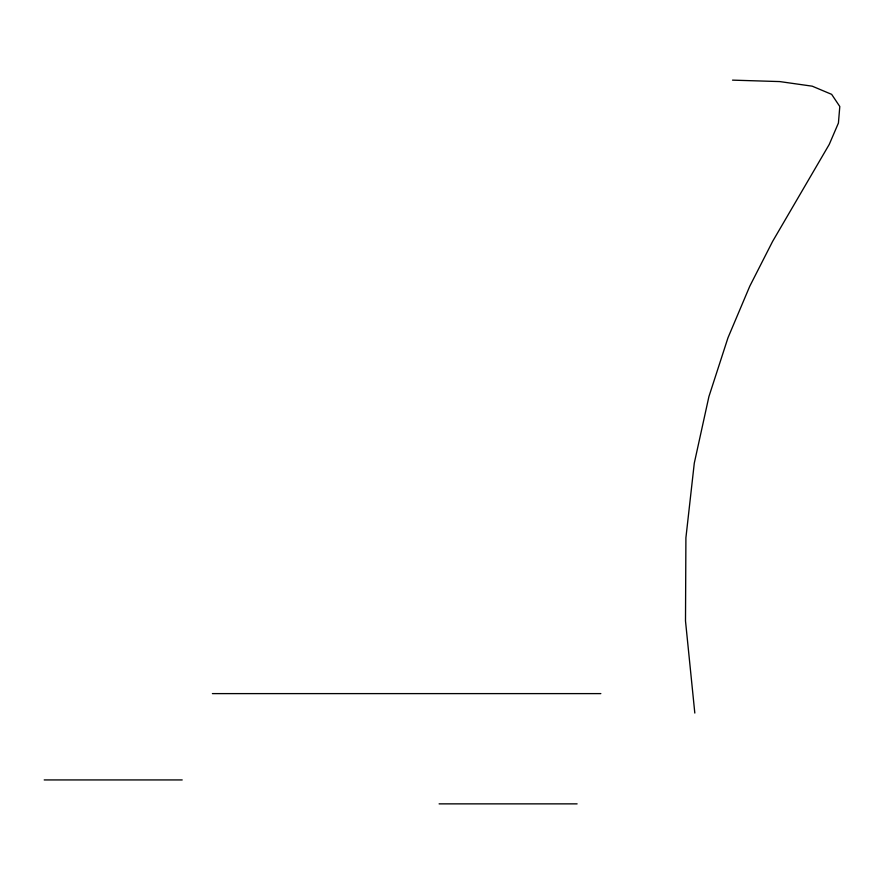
<?xml version="1.0" encoding="UTF-8"?>
<svg xmlns="http://www.w3.org/2000/svg" width="884" height="884" viewBox="0 0 884 884"><rect width="100%" height="100%" fill="white"/><g stroke="black" fill="none" stroke-linecap="round" stroke-linejoin="round"><path stroke-width="1.33" d="M212.403 693.609L600.844 693.609M44.2 779.931L182.203 779.931M439.105 803.865L577.108 803.865M732.527 80.135L779.765 81.582L812.23 86.179L831.656 94.356L839.8 106.511L838.419 123.053L829.247 144.412L772.583 241.454L749.798 286.162L727.996 337.732L708.913 396.596L694.294 463.139L685.907 537.792L685.498 620.966L694.813 713.056"/></g></svg>
